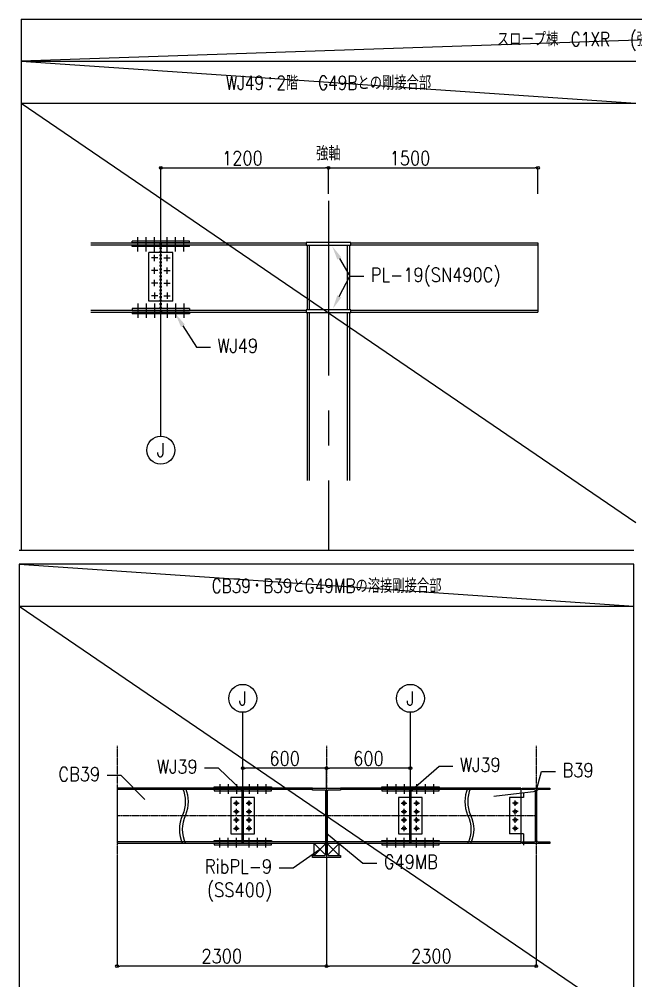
# Model space of a CAD drawing. Extents: x -668440 to 1010955, y -1678500 to 210463.
# Drawn here: x -619333 to -575197, y -679188 to -610393 of the extents above; entities that cross this region are included whole.
import ezdxf
from ezdxf import colors
from ezdxf.entities.mleader import LeaderData, LeaderLine
from ezdxf.enums import TextEntityAlignment as Align
from ezdxf.math import Vec2, Vec3

# ---------------------------------------------------------------- set-up
doc = ezdxf.new("R2010")
doc.units = 0
doc.header["$MEASUREMENT"] = 0
doc.linetypes.add('CENTER', pattern=[2, 1.25, -0.25, 0.25, -0.25])
doc.linetypes.add('DASHED1', pattern=[2.5, 1.25, -1.25])
doc.layers.get('0').update_dxf_attribs({"color": 3, "linetype": 'CONTINUOUS'})
doc.layers.get('Defpoints').update_dxf_attribs({"color": 251, "linetype": 'CONTINUOUS'})
for name, color, linetype in [('Sプレート', 1, 'CONTINUOUS'), ('Sプレート文字', 1, 'CONTINUOUS'), ('Sボルト', 2, 'CONTINUOUS'), ('S大梁', 4, 'CONTINUOUS'), ('S柱', 4, 'CONTINUOUS'), ('S母材', 4, 'CONTINUOUS'), ('寸法', 3, 'CONTINUOUS'), ('注記', 3, 'CONTINUOUS'), ('通り芯', 3, 'CENTER')]:
    doc.layers.add(name, color=color, linetype=linetype)
doc.styles.add('DRACAD', font='txt', dxfattribs={"width": 0.85, "bigfont": 'extfont2'})
doc.dimstyles.new('MYDIM', dxfattribs={"dimtxt": 120, "dimasz": 20, "dimexe": 1.25, "dimexo": 50, "dimgap": 50, "dimtad": 1, "dimdec": 4, "dimdsep": 46, "dimtxsty": 'DRACAD', "dimblk": 'ORIGIN', "dimcen": 2.5, "dimadec": 0, "dimazin": 0, "dimtfac": 1, "dimtdec": 4, "dimtmove": 0, "dimatfit": 3, "dimfxl": 1, "dimtolj": 1, "dimtzin": 0, "dimarcsym": 0})

# ---------------------------------------------------------------- blocks, each defined once
blk = doc.blocks.new('_ORIGIN')
at = {"color": 0, "linetype": 'ByBlock', "lineweight": -2}
blk.add_line((0, 0), (-1, 0), dxfattribs=at)
blk.add_circle((0, 0), 0.5, dxfattribs=at)
blk = doc.blocks.new('*D10347')
at = {"layer": 'Defpoints', "color": 0}
for p in [(340007, -374131.6), (338807, -374368.4), (340007, -374368.4)]:
    blk.add_point(p, dxfattribs=at)
at = {"layer": '注記', "color": 0, "lineweight": -2}
for p, q in [((338807, -374318.4), (338807, -374130.4)), ((338827, -374131.6), (339987, -374131.6)), ((340007, -374318.4), (340007, -374130.4))]:
    blk.add_line(p, q, dxfattribs=at)
at = {"layer": '注記', "color": 0, "linetype": 'ByBlock', "lineweight": -2, "xscale": 20, "yscale": 20, "zscale": 20, "rotation": 180}
blk.add_blockref('_ORIGIN', (338807, -374131.6), dxfattribs=at)
at = {"layer": '注記', "color": 0, "linetype": 'ByBlock', "lineweight": -2, "xscale": 20, "yscale": 20, "zscale": 20}
blk.add_blockref('_ORIGIN', (340007, -374131.6), dxfattribs=at)
at = {"layer": '注記', "color": 0, "insert": (339390.9, -374061.6), "char_height": 100, "attachment_point": 5, "style": 'DRACAD'}
blk.add_mtext('\\A1;1200', dxfattribs=at)
blk = doc.blocks.new('*D10348')
at = {"layer": 'Defpoints', "color": 0}
for p in [(341507, -374131.8), (340007, -374368.4), (341507, -374368.6)]:
    blk.add_point(p, dxfattribs=at)
at = {"layer": '注記', "color": 0, "lineweight": -2}
for p, q in [((340007, -374318.4), (340007, -374130.6)), ((340027, -374131.8), (341487, -374131.8)), ((341507, -374318.6), (341507, -374130.6))]:
    blk.add_line(p, q, dxfattribs=at)
at = {"layer": '注記', "color": 0, "linetype": 'ByBlock', "lineweight": -2, "xscale": 20, "yscale": 20, "zscale": 20, "rotation": 180}
blk.add_blockref('_ORIGIN', (340007, -374131.8), dxfattribs=at)
at = {"layer": '注記', "color": 0, "linetype": 'ByBlock', "lineweight": -2, "xscale": 20, "yscale": 20, "zscale": 20}
blk.add_blockref('_ORIGIN', (341507, -374131.8), dxfattribs=at)
at = {"layer": '注記', "color": 0, "insert": (340590.9, -374061.8), "char_height": 100, "attachment_point": 5, "style": 'DRACAD'}
blk.add_mtext('\\A1;1500', dxfattribs=at)
blk = doc.blocks.new('*D10360')
at = {"layer": 'Defpoints', "color": 0}
for p in [(338493.5, -379043.5), (339993.5, -379043.5), (338493.5, -379842.4)]:
    blk.add_point(p, dxfattribs=at)
at = {"layer": '寸法', "color": 0, "lineweight": -2}
for p, q in [((338493.5, -379093.5), (338493.5, -379843.7)), ((339993.5, -379093.5), (339993.5, -379843.7)), ((339973.5, -379842.4), (338513.5, -379842.4))]:
    blk.add_line(p, q, dxfattribs=at)
at = {"layer": '寸法', "color": 0, "linetype": 'ByBlock', "lineweight": -2, "xscale": 20, "yscale": 20, "zscale": 20, "rotation": 180}
blk.add_blockref('_ORIGIN', (338493.5, -379842.4), dxfattribs=at)
at = {"layer": '寸法', "color": 0, "linetype": 'ByBlock', "lineweight": -2, "xscale": 20, "yscale": 20, "zscale": 20}
blk.add_blockref('_ORIGIN', (339993.5, -379842.4), dxfattribs=at)
at = {"layer": '寸法', "color": 0, "insert": (339243.5, -379772.4), "char_height": 100, "attachment_point": 5, "style": 'DRACAD'}
blk.add_mtext('\\A1;\\A1;2300', dxfattribs=at)
blk = doc.blocks.new('*D10361')
at = {"layer": 'Defpoints', "color": 0}
for p in [(339993.5, -379043.5), (341493.5, -379043.5), (339993.5, -379842.4)]:
    blk.add_point(p, dxfattribs=at)
at = {"layer": '寸法', "color": 0, "lineweight": -2}
for p, q in [((339993.5, -379093.5), (339993.5, -379843.7)), ((341493.5, -379093.5), (341493.5, -379843.7)), ((341473.5, -379842.4), (340013.5, -379842.4))]:
    blk.add_line(p, q, dxfattribs=at)
at = {"layer": '寸法', "color": 0, "linetype": 'ByBlock', "lineweight": -2, "xscale": 20, "yscale": 20, "zscale": 20, "rotation": 180}
blk.add_blockref('_ORIGIN', (339993.5, -379842.4), dxfattribs=at)
at = {"layer": '寸法', "color": 0, "linetype": 'ByBlock', "lineweight": -2, "xscale": 20, "yscale": 20, "zscale": 20}
blk.add_blockref('_ORIGIN', (341493.5, -379842.4), dxfattribs=at)
at = {"layer": '寸法', "color": 0, "insert": (340743.5, -379772.4), "char_height": 100, "attachment_point": 5, "style": 'DRACAD'}
blk.add_mtext('\\A1;\\A1;2300', dxfattribs=at)
blk = doc.blocks.new('*D10362')
at = {"layer": 'Defpoints', "color": 0}
for p in [(339393.5, -378427.3), (339393.5, -378643.5), (339993.5, -378643.5)]:
    blk.add_point(p, dxfattribs=at)
at = {"layer": '寸法', "color": 0, "lineweight": -2}
for p, q in [((339393.5, -378593.5), (339393.5, -378426.1)), ((339973.5, -378427.3), (339413.5, -378427.3)), ((339993.5, -378593.5), (339993.5, -378426.1))]:
    blk.add_line(p, q, dxfattribs=at)
at = {"layer": '寸法', "color": 0, "linetype": 'ByBlock', "lineweight": -2, "xscale": 20, "yscale": 20, "zscale": 20, "rotation": 180}
blk.add_blockref('_ORIGIN', (339393.5, -378427.3), dxfattribs=at)
at = {"layer": '寸法', "color": 0, "linetype": 'ByBlock', "lineweight": -2, "xscale": 20, "yscale": 20, "zscale": 20}
blk.add_blockref('_ORIGIN', (339993.5, -378427.3), dxfattribs=at)
at = {"layer": '寸法', "color": 0, "insert": (339693.5, -378357.3), "char_height": 100, "attachment_point": 5, "style": 'DRACAD'}
blk.add_mtext('\\A1;600', dxfattribs=at)
blk = doc.blocks.new('*D10363')
at = {"layer": 'Defpoints', "color": 0}
for p in [(339993.5, -378427.3), (339993.5, -378643.5), (340593.5, -378643.5)]:
    blk.add_point(p, dxfattribs=at)
at = {"layer": '寸法', "color": 0, "lineweight": -2}
for p, q in [((339993.5, -378593.5), (339993.5, -378426.1)), ((340573.5, -378427.3), (340013.5, -378427.3)), ((340593.5, -378593.5), (340593.5, -378426.1))]:
    blk.add_line(p, q, dxfattribs=at)
at = {"layer": '寸法', "color": 0, "linetype": 'ByBlock', "lineweight": -2, "xscale": 20, "yscale": 20, "zscale": 20, "rotation": 180}
blk.add_blockref('_ORIGIN', (339993.5, -378427.3), dxfattribs=at)
at = {"layer": '寸法', "color": 0, "linetype": 'ByBlock', "lineweight": -2, "xscale": 20, "yscale": 20, "zscale": 20}
blk.add_blockref('_ORIGIN', (340593.5, -378427.3), dxfattribs=at)
at = {"layer": '寸法', "color": 0, "insert": (340293.5, -378357.3), "char_height": 100, "attachment_point": 5, "style": 'DRACAD'}
blk.add_mtext('\\A1;600', dxfattribs=at)
blk = doc.blocks.new('剛接合部C1XR')
at = {"layer": 'Defpoints'}
for p, q in [((346607.04883, -373068.40356, 545.26685), (337807.04883, -373368.40356, 545.26685)), ((337807.04883, -373368.40356, 545.26685), (342207.04883, -373668.40356, 545.26685)), ((337807.04883, -373668.40356, 545.26685), (342207.04883, -376668.40356, 545.26685)), ((337793.47557, -376967.47811, 545.26685), (342193.47557, -377267.47811, 545.26685)), ((337793.47557, -377267.47811, 545.26685), (342193.47557, -380267.47811, 545.26685))]:
    blk.add_line(p, q, dxfattribs=at)
at = {"layer": 'Sプレート', "linetype": 'Continuous'}
for p, q in [((338602.04882, -374668.40356, 545.26685), (338602.04882, -374656.40356, 545.26685)), ((339012.04885, -374656.40356, 545.26685), (338602.04882, -374656.40356, 545.26685)), ((339012.04885, -374668.40356, 545.26685), (339012.04885, -374656.40356, 545.26685)), ((339012.04885, -374668.40356, 545.26685), (338602.04882, -374668.40356, 545.26685)), ((338602.04882, -374682.40356, 545.26685), (339012.04885, -374682.40356, 545.26685)), ((338602.04882, -374694.40356, 545.26685), (338602.04882, -374682.40356, 545.26685)), ((339012.04885, -374694.40356, 545.26685), (338602.04882, -374694.40356, 545.26685)), ((339012.04885, -374694.40356, 545.26685), (339012.04885, -374682.40356, 545.26685)), ((338892.04876, -374736.40352, 545.26685), (338722.0489, -374736.40352, 545.26685)), ((338722.0489, -375086.40361, 545.26685), (338722.0489, -374736.40352, 545.26685)), ((338892.04876, -375086.40361, 545.26685), (338892.04876, -374736.40352, 545.26685)), ((338602.04882, -375138.40356, 545.26685), (338602.04882, -375150.40356, 545.26685)), ((339012.04885, -375138.40356, 545.26685), (338602.04882, -375138.40356, 545.26685)), ((338892.04876, -375086.40361, 545.26685), (338722.0489, -375086.40361, 545.26685)), ((339012.04885, -375138.40356, 545.26685), (339012.04885, -375150.40356, 545.26685)), ((338602.04882, -375150.40356, 545.26685), (339012.04885, -375150.40356, 545.26685)), ((339012.04885, -375164.40348, 545.26685), (338602.04882, -375164.40348, 545.26685)), ((338602.04882, -375164.40348, 545.26685), (338602.04882, -375176.40348, 545.26685)), ((339012.04885, -375176.40348, 545.26685), (338602.04882, -375176.40348, 545.26685)), ((339012.04885, -375164.40348, 545.26685), (339012.04885, -375176.40348, 545.26685))]:
    blk.add_line(p, q, dxfattribs=at)
at = {"layer": 'Sプレート'}
for p, q in [((341303.97557, -378637.47811, 545.26685), (341303.97557, -378897.47811, 545.26685)), ((341403.97557, -378637.47811, 545.26685), (341303.97557, -378637.47811, 545.26685)), ((341403.97557, -378603.47811, 545.26685), (341403.97557, -378637.47811, 545.26685)), ((341493.47557, -378651.47811, 545.26685), (341493.47557, -378835.47811, 545.26685)), ((341403.97557, -378897.47811, 545.26685), (341303.97557, -378897.47811, 545.26685)), ((341403.97557, -378897.47811, 545.26685), (341403.97557, -378977.47811, 545.26685)), ((339903.97557, -379051.47811, 545.26685), (339903.97557, -378965.47811, 545.26685)), ((339903.97557, -379051.47811, 545.26685), (339988.97557, -378965.47811, 545.26685)), ((339903.97557, -378965.47811, 545.26685), (339985.16796, -379047.6705, 545.26685)), ((339997.97557, -378965.47811, 545.26685), (340082.97557, -379051.47811, 545.26685)), ((340001.78318, -379047.6705, 545.26685), (340082.97557, -378965.47811, 545.26685)), ((340082.97557, -379051.47811, 545.26685), (340082.97557, -378965.47811, 545.26685))]:
    blk.add_line(p, q, dxfattribs=at)
at = {"layer": 'Sプレート', "elevation": 545.26685}
for points in [[(340167.04883, -374685.40356), (340167.04883, -374666.40356), (339847.04883, -374666.40356), (339847.04883, -374685.40356)], [(340167.04883, -375166.40356), (340167.04883, -375147.40356), (339847.04883, -375147.40356), (339847.04883, -375166.40356)], [(339598.47557, -378560.47811), (339598.47557, -378569.47811), (339188.47557, -378569.47811), (339188.47557, -378560.47811)], [(340798.47557, -378560.47811), (340798.47557, -378569.47811), (340388.47557, -378569.47811), (340388.47557, -378560.47811)], [(339598.47557, -378589.47811), (339598.47557, -378580.47811), (339188.47557, -378580.47811), (339188.47557, -378589.47811)], [(339478.47557, -378897.47811), (339478.47557, -378637.47811), (339308.47557, -378637.47811), (339308.47557, -378897.47811)], [(340798.47557, -378589.47811), (340798.47557, -378580.47811), (340388.47557, -378580.47811), (340388.47557, -378589.47811)], [(340678.47557, -378897.47811), (340678.47557, -378637.47811), (340508.47557, -378637.47811), (340508.47557, -378897.47811)], [(339598.47557, -378945.47811), (339598.47557, -378954.47811), (339188.47557, -378954.47811), (339188.47557, -378945.47811)], [(339598.47557, -378974.47811), (339598.47557, -378965.47811), (339188.47557, -378965.47811), (339188.47557, -378974.47811)], [(340798.47557, -378945.47811), (340798.47557, -378954.47811), (340388.47557, -378954.47811), (340388.47557, -378945.47811)], [(340798.47557, -378974.47811), (340798.47557, -378965.47811), (340388.47557, -378965.47811), (340388.47557, -378974.47811)]]:
    blk.add_lwpolyline(points, close=True, dxfattribs=at)
at = {"layer": 'Sプレート'}
for centre in [(339348.47557, -378677.47811, 545.26685), (339438.47557, -378677.47811, 545.26685), (340548.47557, -378677.47811, 545.26685), (340638.47557, -378677.47811, 545.26685), (341343.97557, -378677.47811, 545.26685), (339348.47557, -378737.47811, 545.26685), (339438.47557, -378737.47811, 545.26685), (340548.47557, -378737.47811, 545.26685), (340638.47557, -378737.47811, 545.26685), (341343.97557, -378737.47811, 545.26685), (339348.47557, -378797.47811, 545.26685), (339348.47557, -378857.47811, 545.26685), (339438.47557, -378797.47811, 545.26685), (339438.47557, -378857.47811, 545.26685), (340548.47557, -378797.47811, 545.26685), (340548.47557, -378857.47811, 545.26685), (340638.47557, -378797.47811, 545.26685), (340638.47557, -378857.47811, 545.26685), (341343.97557, -378797.47811, 545.26685), (341343.97557, -378857.47811, 545.26685)]:
    blk.add_circle(centre, 11, dxfattribs=at)
at = {"layer": 'Sボルト', "linetype": 'Continuous'}
for p, q in [((338642.04882, -374730.1537, 545.26685), (338642.04882, -374628.65361, 545.26685)), ((338702.04882, -374730.1537, 545.26685), (338702.04882, -374628.65361, 545.26685)), ((338762.04882, -374730.1537, 545.26685), (338762.04882, -374628.65361, 545.26685)), ((338852.04885, -374730.1537, 545.26685), (338852.04885, -374628.65361, 545.26685)), ((338912.04885, -374730.1537, 545.26685), (338912.04885, -374628.65361, 545.26685)), ((338972.04885, -374730.1537, 545.26685), (338972.04885, -374628.65361, 545.26685)), ((338784.54889, -374776.40352, 545.26685), (338739.54892, -374776.40352, 545.26685)), ((338762.0489, -374798.9036, 545.26685), (338762.0489, -374753.90362, 545.26685)), ((338829.54878, -374776.40352, 545.26685), (338874.54875, -374776.40352, 545.26685)), ((338852.04876, -374798.9036, 545.26685), (338852.04876, -374753.90362, 545.26685)), ((338762.0489, -374888.9036, 545.26685), (338762.0489, -374843.90362, 545.26685)), ((338852.04876, -374888.9036, 545.26685), (338852.04876, -374843.90362, 545.26685)), ((338784.54889, -374866.40352, 545.26685), (338739.54892, -374866.40352, 545.26685)), ((338829.54878, -374866.40352, 545.26685), (338874.54875, -374866.40352, 545.26685)), ((338784.54889, -374956.40352, 545.26685), (338739.54892, -374956.40352, 545.26685)), ((338762.0489, -374978.9036, 545.26685), (338762.0489, -374933.90362, 545.26685)), ((338829.54878, -374956.40352, 545.26685), (338874.54875, -374956.40352, 545.26685)), ((338852.04876, -374978.9036, 545.26685), (338852.04876, -374933.90362, 545.26685)), ((338784.54889, -375046.40361, 545.26685), (338739.54892, -375046.40361, 545.26685)), ((338762.0489, -375023.90353, 545.26685), (338762.0489, -375068.90351, 545.26685)), ((338829.54878, -375046.40361, 545.26685), (338874.54875, -375046.40361, 545.26685)), ((338852.04876, -375023.90353, 545.26685), (338852.04876, -375068.90351, 545.26685)), ((338642.04882, -375102.65334, 545.26685), (338642.04882, -375204.15344, 545.26685)), ((338702.04882, -375102.65334, 545.26685), (338702.04882, -375204.15344, 545.26685)), ((338762.04882, -375102.65334, 545.26685), (338762.04882, -375204.15344, 545.26685)), ((338852.04885, -375102.65334, 545.26685), (338852.04885, -375204.15344, 545.26685)), ((338912.04885, -375102.65334, 545.26685), (338912.04885, -375204.15344, 545.26685)), ((338972.04885, -375102.65334, 545.26685), (338972.04885, -375204.15344, 545.26685))]:
    blk.add_line(p, q, dxfattribs=at)
at = {"layer": 'Sボルト'}
for p, q in [((339228.47557, -378540.47811, 545.26685), (339228.47557, -378609.47811, 545.26685)), ((339288.47557, -378540.47811, 545.26685), (339288.47557, -378609.47811, 545.26685)), ((339348.47557, -378540.47811, 545.26685), (339348.47557, -378609.47811, 545.26685)), ((339438.47557, -378540.47811, 545.26685), (339438.47557, -378609.47811, 545.26685)), ((339498.47557, -378540.47811, 545.26685), (339498.47557, -378609.47811, 545.26685)), ((339558.47557, -378540.47811, 545.26685), (339558.47557, -378609.47811, 545.26685)), ((340428.47557, -378540.47811, 545.26685), (340428.47557, -378609.47811, 545.26685)), ((340488.47557, -378540.47811, 545.26685), (340488.47557, -378609.47811, 545.26685)), ((340548.47557, -378540.47811, 545.26685), (340548.47557, -378609.47811, 545.26685)), ((340638.47557, -378540.47811, 545.26685), (340638.47557, -378609.47811, 545.26685)), ((340698.47557, -378540.47811, 545.26685), (340698.47557, -378609.47811, 545.26685)), ((340758.47557, -378540.47811, 545.26685), (340758.47557, -378609.47811, 545.26685)), ((339328.47557, -378677.47811, 545.26685), (339368.47557, -378677.47811, 545.26685)), ((339348.47557, -378697.47811, 545.26685), (339348.47557, -378657.47811, 545.26685)), ((339418.47557, -378677.47811, 545.26685), (339458.47557, -378677.47811, 545.26685)), ((339438.47557, -378697.47811, 545.26685), (339438.47557, -378657.47811, 545.26685)), ((340528.47557, -378677.47811, 545.26685), (340568.47557, -378677.47811, 545.26685)), ((340548.47557, -378697.47811, 545.26685), (340548.47557, -378657.47811, 545.26685)), ((340618.47557, -378677.47811, 545.26685), (340658.47557, -378677.47811, 545.26685)), ((340638.47557, -378697.47811, 545.26685), (340638.47557, -378657.47811, 545.26685)), ((341363.97557, -378677.47811, 545.26685), (341323.97557, -378677.47811, 545.26685)), ((341343.97557, -378697.47811, 545.26685), (341343.97557, -378657.47811, 545.26685)), ((339328.47557, -378737.47811, 545.26685), (339368.47557, -378737.47811, 545.26685)), ((339348.47557, -378757.47811, 545.26685), (339348.47557, -378717.47811, 545.26685)), ((339348.47557, -378817.47811, 545.26685), (339348.47557, -378777.47811, 545.26685)), ((339418.47557, -378737.47811, 545.26685), (339458.47557, -378737.47811, 545.26685)), ((339438.47557, -378757.47811, 545.26685), (339438.47557, -378717.47811, 545.26685)), ((339438.47557, -378817.47811, 545.26685), (339438.47557, -378777.47811, 545.26685)), ((340528.47557, -378737.47811, 545.26685), (340568.47557, -378737.47811, 545.26685)), ((340548.47557, -378757.47811, 545.26685), (340548.47557, -378717.47811, 545.26685)), ((340548.47557, -378817.47811, 545.26685), (340548.47557, -378777.47811, 545.26685)), ((340618.47557, -378737.47811, 545.26685), (340658.47557, -378737.47811, 545.26685)), ((340638.47557, -378757.47811, 545.26685), (340638.47557, -378717.47811, 545.26685)), ((340638.47557, -378817.47811, 545.26685), (340638.47557, -378777.47811, 545.26685)), ((341363.97557, -378737.47811, 545.26685), (341323.97557, -378737.47811, 545.26685)), ((341343.97557, -378757.47811, 545.26685), (341343.97557, -378717.47811, 545.26685)), ((341343.97557, -378817.47811, 545.26685), (341343.97557, -378777.47811, 545.26685)), ((339328.47557, -378797.47811, 545.26685), (339368.47557, -378797.47811, 545.26685)), ((339348.47557, -378877.47811, 545.26685), (339348.47557, -378837.47811, 545.26685)), ((339418.47557, -378797.47811, 545.26685), (339458.47557, -378797.47811, 545.26685)), ((339438.47557, -378877.47811, 545.26685), (339438.47557, -378837.47811, 545.26685)), ((340528.47557, -378797.47811, 545.26685), (340568.47557, -378797.47811, 545.26685)), ((340548.47557, -378877.47811, 545.26685), (340548.47557, -378837.47811, 545.26685)), ((340618.47557, -378797.47811, 545.26685), (340658.47557, -378797.47811, 545.26685)), ((340638.47557, -378877.47811, 545.26685), (340638.47557, -378837.47811, 545.26685)), ((341363.97557, -378797.47811, 545.26685), (341323.97557, -378797.47811, 545.26685)), ((341343.97557, -378877.47811, 545.26685), (341343.97557, -378837.47811, 545.26685)), ((339328.47557, -378857.47811, 545.26685), (339368.47557, -378857.47811, 545.26685)), ((339418.47557, -378857.47811, 545.26685), (339458.47557, -378857.47811, 545.26685)), ((340528.47557, -378857.47811, 545.26685), (340568.47557, -378857.47811, 545.26685)), ((340618.47557, -378857.47811, 545.26685), (340658.47557, -378857.47811, 545.26685)), ((341363.97557, -378857.47811, 545.26685), (341323.97557, -378857.47811, 545.26685)), ((339228.47557, -378994.47811, 545.26685), (339228.47557, -378925.47811, 545.26685)), ((339288.47557, -378994.47811, 545.26685), (339288.47557, -378925.47811, 545.26685)), ((339348.47557, -378994.47811, 545.26685), (339348.47557, -378925.47811, 545.26685)), ((339438.47557, -378994.47811, 545.26685), (339438.47557, -378925.47811, 545.26685)), ((339498.47557, -378994.47811, 545.26685), (339498.47557, -378925.47811, 545.26685)), ((339558.47557, -378994.47811, 545.26685), (339558.47557, -378925.47811, 545.26685)), ((340428.47557, -378994.47811, 545.26685), (340428.47557, -378925.47811, 545.26685)), ((340488.47557, -378994.47811, 545.26685), (340488.47557, -378925.47811, 545.26685)), ((340548.47557, -378994.47811, 545.26685), (340548.47557, -378925.47811, 545.26685)), ((340638.47557, -378994.47811, 545.26685), (340638.47557, -378925.47811, 545.26685)), ((340698.47557, -378994.47811, 545.26685), (340698.47557, -378925.47811, 545.26685)), ((340758.47557, -378994.47811, 545.26685), (340758.47557, -378925.47811, 545.26685))]:
    blk.add_line(p, q, dxfattribs=at)
at = {"layer": 'S大梁'}
for p, q in [((338307.04883, -374668.40356, 545.26685), (339847.04883, -374668.40356, 545.26685)), ((338307.04883, -374682.40356, 545.26685), (339847.04883, -374682.40356, 545.26685)), ((340167.04883, -374668.40356, 545.26685), (341507.04883, -374668.40356, 545.26685)), ((340167.04883, -374682.40356, 545.26685), (341507.04883, -374682.40356, 545.26685)), ((341507.04883, -374668.40356, 545.26685), (341507.04883, -375164.40356, 545.26685)), ((338307.04883, -375150.40356, 545.26685), (339847.04883, -375150.40356, 545.26685)), ((338307.04883, -375164.40356, 545.26685), (339847.04883, -375164.40356, 545.26685)), ((340167.04883, -375150.40356, 545.26685), (341507.04883, -375150.40356, 545.26685)), ((340167.04883, -375164.40356, 545.26685), (341507.04883, -375164.40356, 545.26685)), ((339893.97557, -378569.47811, 545.26685), (338493.47557, -378569.47811, 545.26685)), ((341383.97557, -378569.47811, 545.26685), (340092.97557, -378569.47811, 545.26685)), ((341383.97557, -378569.47811, 545.26685), (341383.97557, -378965.47811, 545.26685)), ((339893.97557, -378580.47811, 545.26685), (338493.47557, -378580.47811, 545.26685)), ((338493.47557, -378592.72344, 545.26685), (338493.47557, -378942.47811, 545.26685)), ((341383.97557, -378580.47811, 545.26685), (340092.97557, -378580.47811, 545.26685)), ((339988.97557, -378954.47811, 545.26685), (338493.47557, -378954.47811, 545.26685)), ((339988.97557, -378965.47811, 545.26685), (338493.47557, -378965.47811, 545.26685)), ((341383.97557, -378954.47811, 545.26685), (339997.97557, -378954.47811, 545.26685)), ((341383.97557, -378965.47811, 545.26685), (339997.97557, -378965.47811, 545.26685))]:
    blk.add_line(p, q, dxfattribs=at)
at = {"layer": 'S大梁', "linetype": 'Continuous'}
for p, q in [((338802.04883, -374682.40356, 545.26685), (338802.04883, -374668.40356, 545.26685)), ((338812.04884, -374682.40356, 545.26685), (338812.04884, -374668.40356, 545.26685)), ((338802.04883, -375150.40356, 545.26685), (338802.04883, -375164.40348, 545.26685)), ((338812.04884, -375150.40356, 545.26685), (338812.04884, -375164.40348, 545.26685))]:
    blk.add_line(p, q, dxfattribs=at)
at = {"layer": 'S大梁', "linetype": 'DASHED1', "ltscale": 10}
for p, q in [((338802.04883, -375138.40356, 545.26685), (338802.04883, -374694.40356, 545.26685)), ((338812.04884, -375138.40356, 545.26685), (338812.04884, -374694.40356, 545.26685))]:
    blk.add_line(p, q, dxfattribs=at)
at = {"layer": 'S大梁', "elevation": 545.26685}
blk.add_lwpolyline([(340092.97557, -378569.47811), (340092.97557, -378583.47811), (340010.97557, -378583.47811, 0.4142135624), (339997.97557, -378596.47811), (339997.97557, -379038.47811, 0.4142135624), (340010.97557, -379051.47811), (340092.97557, -379051.47811), (340092.97557, -379065.47811), (339893.97557, -379065.47811), (339893.97557, -379051.47811), (339975.97557, -379051.47811, 0.4142135624), (339988.97557, -379038.47811), (339988.97557, -378596.47811, 0.4142135624), (339975.97557, -378583.47811), (339893.97557, -378583.47811), (339893.97557, -378569.47811)], format="xyb", close=True, dxfattribs=at)
at = {"layer": 'S柱'}
for p, q in [((339857.04883, -375147.40356, 545.26685), (339857.04883, -374685.40356, 545.26685)), ((339872.04883, -375147.40356, 545.26685), (339872.04883, -374685.40356, 545.26685)), ((340142.04883, -374685.40356, 545.26685), (340142.04883, -375147.40356, 545.26685)), ((340157.04883, -374685.40356, 545.26685), (340157.04883, -375147.40356, 545.26685)), ((339857.04883, -376368.40356, 545.26685), (339857.04883, -375166.40356, 545.26685)), ((339872.04883, -376368.40356, 545.26685), (339872.04883, -375166.40356, 545.26685)), ((340142.04883, -375166.40356, 545.26685), (340142.04883, -376368.40356, 545.26685)), ((340157.04883, -375166.40356, 545.26685), (340157.04883, -376368.40356, 545.26685))]:
    blk.add_line(p, q, dxfattribs=at)
at = {"layer": 'S柱', "elevation": 545.26685}
blk.add_lwpolyline([(341592.97557, -378569.47811), (341592.97557, -378580.47811), (341509.97557, -378580.47811, 0.4142135624), (341496.97557, -378593.47811), (341496.97557, -378941.47811, 0.4142135624), (341509.97557, -378954.47811), (341592.97557, -378954.47811), (341592.97557, -378965.47811), (341393.97557, -378965.47811), (341393.97557, -378954.47811), (341476.97557, -378954.47811, 0.4142135624), (341489.97557, -378941.47811), (341489.97557, -378593.47811, 0.4142135624), (341476.97557, -378580.47811), (341393.97557, -378580.47811), (341393.97557, -378569.47811)], format="xyb", close=True, dxfattribs=at)
at = {"layer": 'S母材'}
for p, q in [((339388.47557, -378965.47811, 545.26685), (339388.47557, -378569.47811, 545.26685)), ((339398.47557, -378965.47811, 545.26685), (339398.47557, -378569.47811, 545.26685)), ((340588.47557, -378965.47811, 545.26685), (340588.47557, -378569.47811, 545.26685)), ((340598.47557, -378965.47811, 545.26685), (340598.47557, -378569.47811, 545.26685))]:
    blk.add_line(p, q, dxfattribs=at)
at = {"layer": '注記'}
for p, q in [((337807.04883, -373068.40356, 545.26685), (346607.04883, -373068.40356, 545.26685)), ((337807.04883, -373068.40356, 545.26685), (337807.04883, -376867.47811, 545.26685)), ((337807.04883, -373368.40356, 545.26685), (342207.04883, -373368.40356, 545.26685)), ((337807.04883, -373668.40356, 545.26685), (342207.04883, -373668.40356, 545.26685)), ((337793.47557, -376867.47811, 545.26685), (342193.47557, -376867.47811, 545.26685)), ((337793.47557, -377267.47811, 545.26685), (342193.47557, -377267.47811, 545.26685))]:
    blk.add_line(p, q, dxfattribs=at)
at = {"layer": '注記', "linetype": 'CENTER', "ltscale": 1800}
blk.add_line((338807.04883, -376051.7369, 545.26685), (338807.04883, -374318.40356, 545.26685), dxfattribs=at)
at = {"layer": '注記', "elevation": 545.26685}
blk.add_lwpolyline([(342193.47557, -380267.47811), (342193.47557, -376967.47811), (337793.47557, -376967.47811), (337793.47557, -380267.47811)], close=True, dxfattribs=at)
for points in [[(338963.44374, -378569.47811, -0.1963563721), (338963.47557, -378762.99571, 0.2283314595), (338963.47557, -378965.47811, -0.3027756377)], [(338983.47557, -378569.47811, -0.1962092846), (338983.47557, -378762.99571, 0.2283314595), (338983.47557, -378965.47811, -0.3027756377)], [(341003.5074, -378569.47811, 0.1963574013), (341003.47557, -378762.99571, -0.2283314595), (341003.47557, -378965.47811, 0.3027756377)], [(341023.5074, -378569.47811, 0.1963563721), (341023.47557, -378762.99571, -0.2283314595), (341023.47557, -378965.47811, 0.3027756377)]]:
    blk.add_lwpolyline(points, format="xyb", dxfattribs=at)
at = {"layer": '注記'}
for centre in [(338807.04883, -376151.7369, 545.26685), (339393.47557, -377927.32958, 545.26685), (340593.47557, -377927.32958, 545.26685)]:
    blk.add_circle(centre, 100, dxfattribs=at)
at = {"layer": '通り芯', "ltscale": 1000}
blk.add_line((340007.04883, -374368.40356, 545.26685), (340007.04883, -376867.47811, 545.26685), dxfattribs=at)
at = {"layer": '通り芯', "linetype": 'CENTER', "ltscale": 1800}
for p, q in [((339393.47557, -378891.47811, 545.26685), (339393.47557, -378027.32958, 545.26685)), ((340593.47557, -378891.47811, 545.26685), (340593.47557, -378027.32958, 545.26685))]:
    blk.add_line(p, q, dxfattribs=at)
at = {"layer": '通り芯'}
for p, q in [((338493.47557, -378267.47811, 545.26685), (338493.47557, -379267.47811, 545.26685)), ((339993.47557, -378267.47811, 545.26685), (339993.47557, -379267.47811, 545.26685)), ((341493.47557, -378267.47811, 545.26685), (341493.47557, -379267.47811, 545.26685)), ((341493.47557, -378767.47811, 545.26685), (338493.47557, -378767.47811, 545.26685))]:
    blk.add_line(p, q, dxfattribs=at)
at = {"layer": '注記', "style": 'DRACAD', "width": 0.8}
for s, p in [('スロープ棟\u3000C1XR  (強軸X方向, 弱軸Y方向)', (342207.04883, -373218.40356, 545.26685)), ('WJ49：2階  G49Bとの剛接合部', (340007.04883, -373518.40356, 545.26685)), ('CB39・B39とG49MBの溶接剛接合部', (339993.47557, -377117.47811, 545.26685))]:
    blk.add_text(s, height=100, dxfattribs=at).set_placement(p, align=Align.MIDDLE)
blk.add_text('強軸', height=100, dxfattribs=at).set_placement((340006.42383, -374108.68772, 545.26685), align=Align.BOTTOM_CENTER)
for p in [(338807.04883, -376151.7369, 545.26685), (339393.47557, -377927.32958, 545.26685), (340593.47557, -377927.32958, 545.26685)]:
    blk.add_text('J', height=100, dxfattribs=at).set_placement(p, align=Align.MIDDLE_CENTER)
at = {"layer": '寸法'}
for base, p1, p2, picture, middle in [((339393.47557, -378427.32958, 545.26685), (339993.47557, -378643.47811, 545.26685), (339393.47557, -378643.47811, 545.26685), '*D10362', (339693.47557, -378427.32958, 545.26685)), ((339993.47557, -378427.32958, 545.26685), (340593.47557, -378643.47811, 545.26685), (339993.47557, -378643.47811, 545.26685), '*D10363', (340293.47557, -378427.32958, 545.26685))]:
    dim = blk.add_linear_dim(base=base, p1=p1, p2=p2, angle=180, dimstyle='MYDIM', override={"dimtxt": 100, "dimgap": 20}, dxfattribs=at)
    dim.commit()
    dim.dimension.update_dxf_attribs({"geometry": picture, "text_midpoint": middle, "dimtype": 160})
for base, p1, p2, picture, middle in [((338493.47557, -379842.4362, 545.26685), (339993.47557, -379043.47811, 545.26685), (338493.47557, -379043.47811, 545.26685), '*D10360', (339243.47557, -379772.4362, 545.26685)), ((339993.47557, -379842.4362, 545.26685), (341493.47557, -379043.47811, 545.26685), (339993.47557, -379043.47811, 545.26685), '*D10361', (340743.47557, -379772.4362, 545.26685))]:
    dim = blk.add_linear_dim(base=base, p1=p1, p2=p2, angle=180, text='\\A1;2300', dimstyle='MYDIM', override={"dimtxt": 100, "dimgap": 20, "dimtad": 1, "dimjust": 0, "dimtxsty": 'DRACAD', "dimtmove": 0}, dxfattribs=at)
    dim.commit()
    dim.dimension.update_dxf_attribs({"geometry": picture, "text_midpoint": middle})
at = {"layer": '注記'}
for base, p1, p2, picture, middle in [((340007.04883, -374131.62959, 545.26685), (338807.04883, -374368.40356, 545.26685), (340007.04883, -374368.40356, 545.26685), '*D10347', (339390.86447, -374131.62959, 545.26685)), ((341507.04883, -374131.8442, 545.26685), (340007.04883, -374368.40356, 545.26685), (341507.04883, -374368.61817, 545.26685), '*D10348', (340590.86447, -374131.8442, 545.26685))]:
    dim = blk.add_linear_dim(base=base, p1=p1, p2=p2, dimstyle='MYDIM', override={"dimtxt": 100, "dimgap": 20}, dxfattribs=at)
    dim.commit()
    dim.dimension.update_dxf_attribs({"geometry": picture, "text_midpoint": middle, "dimtype": 160})
ml = blk.add_multileader_mtext('Standard')
ml.set_content('WJ39', style='DRACAD')
ml.set_leader_properties()
ml.build(insert=Vec2(0, 0))
ml.multileader.update_dxf_attribs({"dogleg_length": 100, "arrow_head_size": 1})
ctx = ml.context
ctx.base_point, ctx.char_height, ctx.arrow_head_size, ctx.landing_gap_size, ctx.plane_origin = Vec3(338680.90185, -378426.06151, 545.26685), 100, 1, 50, Vec3(757627.6332, -183031.37711, 545.26685)
ctx.text_align_type = 2
notes = []
notes.append((ctx, [(0, (1, 1, 0), (339220.90185, -378426.06151, 545.26685), (-1, 0), 100, [(0, [(339393.47557, -378592.47811, 545.26685)], 0, [])])]))
ctx.mtext.insert, ctx.mtext.alignment = Vec3(339070.90185, -378366.06151, 545.26685), 3
ml = blk.add_multileader_mtext('Standard')
ml.set_content('WJ39', style='DRACAD')
ml.set_leader_properties()
ml.build(insert=Vec2(0, 0))
ml.multileader.update_dxf_attribs({"dogleg_length": 100, "arrow_head_size": 1})
ctx = ml.context
ctx.base_point, ctx.char_height, ctx.arrow_head_size, ctx.landing_gap_size, ctx.plane_origin = Vec3(340898.56049, -378412.33174, 545.26685), 100, 1, 50, Vec3(758827.6332, -183031.37711, 545.26685)
notes.append((ctx, [(0, (1, 1, 0), (340798.56049, -378412.33174, 545.26685), (1, 0), 100, [(0, [(340593.47557, -378592.47811, 545.26685)], 0, [])])]))
ctx.mtext.insert = Vec3(340948.56049, -378352.33174, 545.26685)
ml = blk.add_multileader_mtext('Standard')
ml.set_content('CB39', style='DRACAD')
ml.set_leader_properties()
ml.build(insert=Vec2(0, 0))
ml.multileader.update_dxf_attribs({"dogleg_length": 100, "arrow_head_size": 1})
ctx = ml.context
ctx.base_point, ctx.char_height, ctx.arrow_head_size, ctx.landing_gap_size, ctx.plane_origin = Vec3(338011.03508, -378479.29967, 545.26685), 100, 1, 50, Vec3(756926.97188, -183021.61179, 545.26685)
ctx.text_align_type = 2
notes.append((ctx, [(0, (1, 1, 0), (338522.70174, -378479.29967, 545.26685), (-1, 0), 100, [(0, [(338692.81425, -378652.4242, 545.26685)], 0, [])])]))
ctx.mtext.insert, ctx.mtext.alignment = Vec3(338372.70174, -378419.29967, 545.26685), 3
ml = blk.add_multileader_mtext('Standard')
ml.set_content('B39', style='DRACAD')
ml.set_leader_properties()
ml.build(insert=Vec2(0, 0))
ml.multileader.update_dxf_attribs({"dogleg_length": 100, "arrow_head_size": 1})
ctx = ml.context
ctx.base_point, ctx.char_height, ctx.arrow_head_size, ctx.landing_gap_size, ctx.plane_origin = Vec3(341633.04034, -378450.41551), 100, 1, 50, Vec3(759724.59704, -182839.88636)
notes.append((ctx, [(1, (1, 1, 0), (341533.04034, -378450.41551), (1, 0), 100, [(0, [(341189.81515, -378627.248), (341493.47557, -378592.47811)], 0, [])])]))
ctx.mtext.insert = Vec3(341683.04034, -378390.41551)
ml = blk.add_multileader_mtext('Standard')
ml.set_content('G49MB', style='DRACAD')
ml.set_leader_properties()
ml.build(insert=Vec2(0, 0))
ml.multileader.update_dxf_attribs({"dogleg_length": 100, "arrow_head_size": 1})
ctx = ml.context
ctx.base_point, ctx.char_height, ctx.arrow_head_size, ctx.landing_gap_size, ctx.plane_origin = Vec3(340353.37827, -379107.1949, 545.26685), 100, 1, 50, Vec3(758227.6332, -183330.37711, 545.26685)
notes.append((ctx, [(0, (1, 1, 0), (340253.37827, -379107.1949, 545.26685), (1, 0), 100, [(0, [(339993.47557, -378891.47811, 545.26685)], 0, [])])]))
ctx.mtext.insert = Vec3(340403.37827, -379047.1949, 545.26685)
ml = blk.add_multileader_mtext('Standard')
ml.set_content('RibPL-9\\P(SS400)', style='DRACAD')
ml.set_leader_properties()
ml.build(insert=Vec2(0, 0))
ml.multileader.update_dxf_attribs({"dogleg_length": 100, "arrow_head_size": 1})
ctx = ml.context
ctx.base_point, ctx.char_height, ctx.arrow_head_size, ctx.landing_gap_size, ctx.plane_origin = Vec3(339043.7939, -379141.37351, 545.26685), 100, 1, 50, Vec3(758227.6332, -183469.22768, 545.26685)
ctx.text_align_type = 2
notes.append((ctx, [(0, (1, 1, 0), (339753.7939, -379141.37351, 545.26685), (-1, 0), 100, [(0, [(339946.12368, -379009.02458, 545.26685)], 0, [])])]))
ctx.mtext.insert, ctx.mtext.alignment = Vec3(339603.7939, -379081.37351, 545.26685), 3
at = {"layer": 'Sプレート文字'}
ml = blk.add_multileader_mtext('Standard', dxfattribs=at)
ml.set_content('PL-19(SN490C)', style='DRACAD')
ml.set_leader_properties()
ml.build(insert=Vec2(0, 0))
ml.multileader.update_dxf_attribs({"dogleg_length": 100, "arrow_head_size": 100})
ctx = ml.context
ctx.base_point, ctx.char_height, ctx.arrow_head_size, ctx.landing_gap_size, ctx.plane_origin = Vec3(340259.83823, -374907.35852, 545.26685), 100, 100, 50, Vec3(339964.79946, -374657.7369, 545.26685)
notes.append((ctx, [(1, (1, 1, 0), (340159.83823, -374907.35852, 545.26685), (1, 0), 100, [(0, [(340034.35558, -374693.7369, 545.26685)], 0, []), (1, [(340038.01008, -375140.17123, 545.26685)], 0, [])])]))
ctx.mtext.insert, ctx.mtext.flow_direction = Vec3(340309.83823, -374847.35852, 545.26685), 5
at = {"layer": '注記'}
ml = blk.add_multileader_mtext('Standard', dxfattribs=at)
ml.set_content('WJ49', style='DRACAD')
ml.set_leader_properties()
ml.build(insert=Vec2(0, 0))
ml.multileader.update_dxf_attribs({"dogleg_length": 100, "arrow_head_size": 100})
ctx = ml.context
ctx.base_point, ctx.char_height, ctx.arrow_head_size, ctx.landing_gap_size, ctx.plane_origin = Vec3(339162.07159, -375414.36793, 545.26685), 100, 100, 50, Vec3(338763.77085, -375207.64627, 545.26685)
notes.append((ctx, [(0, (1, 1, 0), (339062.07159, -375414.36793, 545.26685), (1, 0), 100, [(0, [(338912.04885, -375176.40348, 545.26685)], 0, [])])]))
ctx.mtext.insert, ctx.mtext.flow_direction = Vec3(339212.07159, -375354.36793, 545.26685), 5
for ctx, leaders in notes:
    for number, flags, end, landing, length, lines in leaders:
        leader = LeaderData()
        leader.index, (leader.has_last_leader_line, leader.has_dogleg_vector, leader.attachment_direction) = number, flags
        leader.last_leader_point, leader.dogleg_vector, leader.dogleg_length = Vec3(end), Vec3(landing), length
        for number, points, colour, breaks in lines:
            line = LeaderLine()
            line.index, line.vertices, line.color, line.breaks = number, Vec3.list(points), colors.encode_raw_color(colour), breaks
            leader.lines.append(line)
        ctx.leaders.append(leader)

msp = doc.modelspace()

# ---------------------------------------------------------------- block references
at = {"xscale": 10, "yscale": 10, "zscale": 10}
msp.add_blockref('剛接合部C1XR', (-3997267.6431, 3120290.85367, -5452.66852), dxfattribs=at)

doc.saveas('drawing.dxf')
